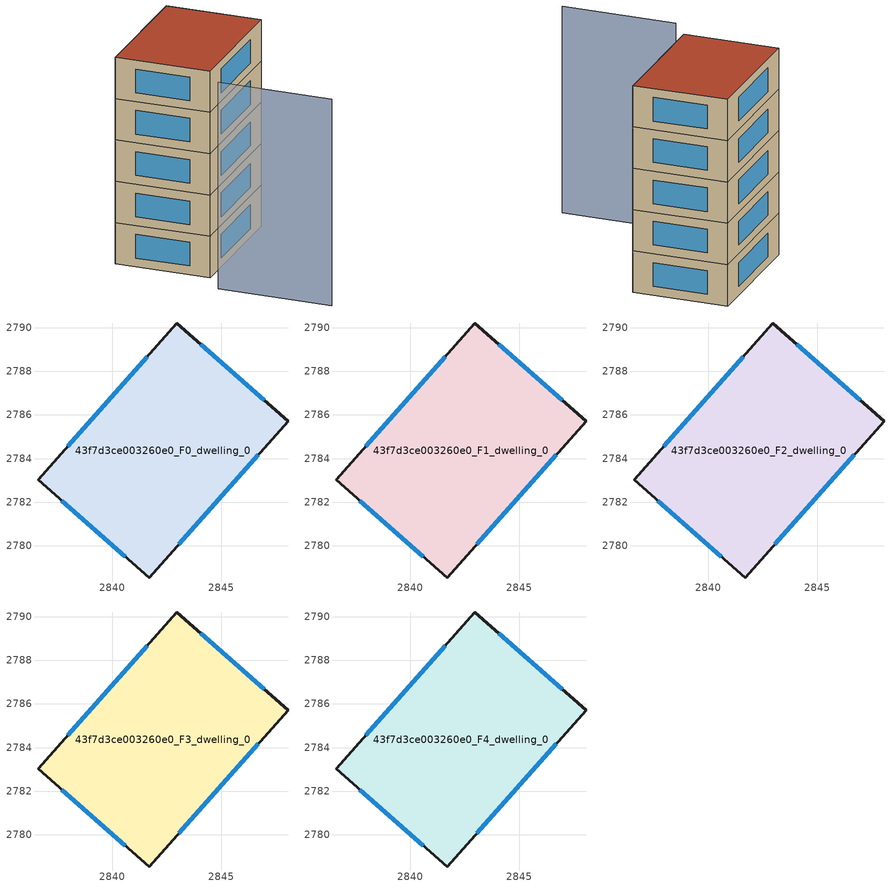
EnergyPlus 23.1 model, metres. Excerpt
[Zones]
43f7d3ce003260e0_F0_dwelling_0
 floor ground (EU_floor_Construction): 2848.06,2785.7 2841.69,2778.54 2836.59,2783.04 2842.96,2790.2 z0
 wall outside (EU_wall_Construction): 2842.96,2790.2 2836.59,2783.04 2841.69,2778.54 2848.06,2785.7 2842.96,2790.2 z0:3
 window (EU_Window_Construction): 2841.6,2788.67 2837.96,2784.57 / 2846.97,2786.66 2844.05,2789.24 / 2843.05,2780.07 2846.7,2784.17 / 2837.68,2782.07 2840.6,2779.5 z0.64:2.36
43f7d3ce003260e0_F1_dwelling_0
 floor to 43f7d3ce003260e0_F0_dwelling_0 (EU_floor_Construction): 2848.06,2785.7 2841.69,2778.54 2836.59,2783.04 2842.96,2790.2 z3
 wall outside (EU_wall_Construction): 2842.96,2790.2 2836.59,2783.04 2841.69,2778.54 2848.06,2785.7 2842.96,2790.2 z3:6
 window (EU_Window_Construction): 2841.6,2788.67 2837.96,2784.57 / 2846.97,2786.66 2844.05,2789.24 / 2843.05,2780.07 2846.7,2784.17 / 2837.68,2782.07 2840.6,2779.5 z3.64:5.36
43f7d3ce003260e0_F2_dwelling_0
 floor to 43f7d3ce003260e0_F1_dwelling_0 (EU_floor_Construction): 2848.06,2785.7 2841.69,2778.54 2836.59,2783.04 2842.96,2790.2 z6
 wall outside (EU_wall_Construction): 2842.96,2790.2 2836.59,2783.04 2841.69,2778.54 2848.06,2785.7 2842.96,2790.2 z6:9
 window (EU_Window_Construction): 2841.6,2788.67 2837.96,2784.57 / 2846.97,2786.66 2844.05,2789.24 / 2843.05,2780.07 2846.7,2784.17 / 2837.68,2782.07 2840.6,2779.5 z6.64:8.36
43f7d3ce003260e0_F3_dwelling_0
 floor to 43f7d3ce003260e0_F2_dwelling_0 (EU_floor_Construction): 2848.06,2785.7 2841.69,2778.54 2836.59,2783.04 2842.96,2790.2 z9
 wall outside (EU_wall_Construction): 2842.96,2790.2 2836.59,2783.04 2841.69,2778.54 2848.06,2785.7 2842.96,2790.2 z9:12
 window (EU_Window_Construction): 2841.6,2788.67 2837.96,2784.57 / 2846.97,2786.66 2844.05,2789.24 / 2843.05,2780.07 2846.7,2784.17 / 2837.68,2782.07 2840.6,2779.5 z9.64:11.36
43f7d3ce003260e0_F4_dwelling_0
 floor to 43f7d3ce003260e0_F3_dwelling_0 (EU_floor_Construction): 2848.06,2785.7 2841.69,2778.54 2836.59,2783.04 2842.96,2790.2 z12
 wall outside (EU_wall_Construction): 2842.96,2790.2 2836.59,2783.04 2841.69,2778.54 2848.06,2785.7 2842.96,2790.2 z12:15
 window (EU_Window_Construction): 2841.6,2788.67 2837.96,2784.57 / 2846.97,2786.66 2844.05,2789.24 / 2843.05,2780.07 2846.7,2784.17 / 2837.68,2782.07 2840.6,2779.5 z12.64:14.36
 roof outside (EU_roof_Construction): 2841.69,2778.54 2848.06,2785.7 2842.96,2790.2 2836.59,2783.04 z15
shading: 2841.52,2776.56 2847.57,2771.05 z0:15
[Building]
EU S2 Campaign: North Axis=0; Terrain=City; Solar Distribution=FullExterior
[Site:Location]
Yerevan-Zvartnots.Intl.AP: Latitude=40.15; Longitude=44.383; Time Zone=4; Elevation=854
[SizingPeriod:WeatherFileDays]
AnnualSizingPeriod: Begin Month=1; Begin Day of Month=1; End Month=12; End Day of Month=31; Day of Week for Start Day=Monday; Use Weather File Daylight Saving Period=No; Use Weather File Rain and Snow Indicators=No
[MATERIAL]
EU_InternalMass_Material: Roughness=MediumRough; Thickness=0.1; Conductivity=1; Density=1800; Specific Heat=900; Thermal Absorptance=0.9; Solar Absorptance=0.7; Visible Absorptance=0.7
[MATERIAL:NOMASS] Roughness=MediumRough; Thermal Absorptance=0.9; Solar Absorptance=0.7; Visible Absorptance=0.7
Name | Thermal Resistance
EU_wall_NoMass | 1.05043
EU_roof_NoMass | 1.45357
EU_floor_NoMass | 0.478065
[WINDOWMATERIAL:SIMPLEGLAZINGSYSTEM]
EU_Window_SimpleGlazing: UFactor=2.5566; Solar Heat Gain Coefficient=0.75; Visible Transmittance=0.75
[CONSTRUCTION]
EU_wall_Construction: EU_wall_NoMass
EU_roof_Construction: EU_roof_NoMass
EU_floor_Construction: EU_floor_NoMass
EU_Window_Construction: EU_Window_SimpleGlazing
EU_InternalMass_Construction: EU_InternalMass_Material
[ZONE] Type=1; Multiplier=1; Ceiling Height=autocalculate; Volume=195.522; Floor Area=autocalculate; Part of Total Floor Area=Yes
43f7d3ce003260e0_F0_dwelling_0; 43f7d3ce003260e0_F1_dwelling_0; 43f7d3ce003260e0_F2_dwelling_0; 43f7d3ce003260e0_F3_dwelling_0; 43f7d3ce003260e0_F4_dwelling_0
[INTERNALMASS] Construction=EU_InternalMass_Construction; Surface Area=65.1739
Name | Zone or ZoneList
43f7d3ce003260e0_F0_dwelling_0_EU_InternalMass | 43f7d3ce003260e0_F0_dwelling_0
43f7d3ce003260e0_F1_dwelling_0_EU_InternalMass | 43f7d3ce003260e0_F1_dwelling_0
43f7d3ce003260e0_F2_dwelling_0_EU_InternalMass | 43f7d3ce003260e0_F2_dwelling_0
43f7d3ce003260e0_F3_dwelling_0_EU_InternalMass | 43f7d3ce003260e0_F3_dwelling_0
43f7d3ce003260e0_F4_dwelling_0_EU_InternalMass | 43f7d3ce003260e0_F4_dwelling_0
[OTHEREQUIPMENT] Fuel Type=Electricity; Design Level Calculation Method=Watts/Area; Power per Zone Floor Area=1; Fraction Latent=0; Fraction Radiant=0; Fraction Lost=0; Carbon Dioxide Generation Rate=0; EndUse Subcategory=EU_Step8_InternalGains
Name | Zone or ZoneList or Space or SpaceList | Schedule
EU_Step8_InternalGain_43f7d3ce003260e0_F0_dwelling_0_f000 | 43f7d3ce003260e0_F0_dwelling_0 | EU_Step8_GainSchedule_43f7d3ce003260e0_F0_dwelling_0_f000
EU_Step8_InternalGain_43f7d3ce003260e0_F1_dwelling_0_f000 | 43f7d3ce003260e0_F1_dwelling_0 | EU_Step8_GainSchedule_43f7d3ce003260e0_F1_dwelling_0_f000
EU_Step8_InternalGain_43f7d3ce003260e0_F2_dwelling_0_f000 | 43f7d3ce003260e0_F2_dwelling_0 | EU_Step8_GainSchedule_43f7d3ce003260e0_F2_dwelling_0_f000
EU_Step8_InternalGain_43f7d3ce003260e0_F3_dwelling_0_f000 | 43f7d3ce003260e0_F3_dwelling_0 | EU_Step8_GainSchedule_43f7d3ce003260e0_F3_dwelling_0_f000
EU_Step8_InternalGain_43f7d3ce003260e0_F4_dwelling_0_f000 | 43f7d3ce003260e0_F4_dwelling_0 | EU_Step8_GainSchedule_43f7d3ce003260e0_F4_dwelling_0_f000
[ZONEVENTILATION:DESIGNFLOWRATE] Schedule=EU_AlwaysOn; Design Flow Rate Calculation Method=AirChanges/Hour; Air Changes per Hour=0.557805; Ventilation Type=Natural; Fan Pressure Rise=0; Fan Total Efficiency=1; Constant Term Coefficient=1; Temperature Term Coefficient=0; Velocity Term Coefficient=0; Velocity Squared Term Coefficient=0; Minimum Indoor Temperature=-100; Maximum Indoor Temperature=100; Delta Temperature=-100; Minimum Outdoor Temperature=-100; Maximum Outdoor Temperature=100; Maximum Wind Speed=40
Name | Zone or ZoneList or Space or SpaceList
EU_ConstantAir_43f7d3ce003260e0_F0_dwelling_0 | 43f7d3ce003260e0_F0_dwelling_0
EU_ConstantAir_43f7d3ce003260e0_F1_dwelling_0 | 43f7d3ce003260e0_F1_dwelling_0
EU_ConstantAir_43f7d3ce003260e0_F2_dwelling_0 | 43f7d3ce003260e0_F2_dwelling_0
EU_ConstantAir_43f7d3ce003260e0_F3_dwelling_0 | 43f7d3ce003260e0_F3_dwelling_0
EU_ConstantAir_43f7d3ce003260e0_F4_dwelling_0 | 43f7d3ce003260e0_F4_dwelling_0
[HVACTEMPLATE:THERMOSTAT] Constant Heating Setpoint=20; Constant Cooling Setpoint=50
EU_HeatOnly_43f7d3ce003260e0_F0_dwelling_0; EU_HeatOnly_43f7d3ce003260e0_F1_dwelling_0; EU_HeatOnly_43f7d3ce003260e0_F2_dwelling_0; EU_HeatOnly_43f7d3ce003260e0_F3_dwelling_0; EU_HeatOnly_43f7d3ce003260e0_F4_dwelling_0
[HVACTEMPLATE:ZONE:IDEALLOADSAIRSYSTEM] System Availability Schedule=EU_AlwaysOn; Maximum Heating Supply Air Temperature=50; Minimum Cooling Supply Air Temperature=13; Maximum Heating Supply Air Humidity Ratio=0.0156; Minimum Cooling Supply Air Humidity Ratio=0.0077; Heating Limit=NoLimit; Cooling Limit=NoLimit; Heating Availability Schedule=EU_AlwaysOn; Cooling Availability Schedule=EU_CoolingOff; Dehumidification Control Type=ConstantSensibleHeatRatio; Cooling Sensible Heat Ratio=0.7; Dehumidification Setpoint=60; Humidification Control Type=None; Humidification Setpoint=30; Outdoor Air Method=None; Outdoor Air Flow Rate per Person=0.00944; Outdoor Air Flow Rate per Zone Floor Area=0; Outdoor Air Flow Rate per Zone=0; Demand Controlled Ventilation Type=None; Outdoor Air Economizer Type=NoEconomizer; Heat Recovery Type=None; Sensible Heat Recovery Effectiveness=0.7; Latent Heat Recovery Effectiveness=0.65
Name | Template Thermostat
43f7d3ce003260e0_F0_dwelling_0 | EU_HeatOnly_43f7d3ce003260e0_F0_dwelling_0
43f7d3ce003260e0_F1_dwelling_0 | EU_HeatOnly_43f7d3ce003260e0_F1_dwelling_0
43f7d3ce003260e0_F2_dwelling_0 | EU_HeatOnly_43f7d3ce003260e0_F2_dwelling_0
43f7d3ce003260e0_F3_dwelling_0 | EU_HeatOnly_43f7d3ce003260e0_F3_dwelling_0
43f7d3ce003260e0_F4_dwelling_0 | EU_HeatOnly_43f7d3ce003260e0_F4_dwelling_0
[SIZING:ZONE] Zone Cooling Design Supply Air Temperature Input Method=SupplyAirTemperature; Zone Cooling Design Supply Air Temperature=13; Zone Heating Design Supply Air Temperature Input Method=SupplyAirTemperature; Zone Heating Design Supply Air Temperature=50; Zone Cooling Design Supply Air Humidity Ratio=0.008; Zone Heating Design Supply Air Humidity Ratio=0.008; Cooling Design Air Flow Method=DesignDay; Cooling Design Air Flow Rate=0; Cooling Minimum Air Flow per Zone Floor Area=0.000762; Cooling Minimum Air Flow=0; Cooling Minimum Air Flow Fraction=0.2; Heating Design Air Flow Method=DesignDay; Heating Design Air Flow Rate=0; Heating Maximum Air Flow per Zone Floor Area=0.002032; Heating Maximum Air Flow=0.141576; Heating Maximum Air Flow Fraction=0.3; Account for Dedicated Outdoor Air System=No; Dedicated Outdoor Air System Control Strategy=NeutralSupplyAir; Dedicated Outdoor Air Low Setpoint Temperature for Design=autosize; Dedicated Outdoor Air High Setpoint Temperature for Design=autosize; Zone Load Sizing Method=Sensible Load Only No Latent Load; Zone Latent Cooling Design Supply Air Humidity Ratio Input Method=HumidityRatioDifference; Zone Cooling Design Supply Air Humidity Ratio Difference=0.005; Zone Latent Heating Design Supply Air Humidity Ratio Input Method=HumidityRatioDifference; Zone Humidification Design Supply Air Humidity Ratio Difference=0.005
43f7d3ce003260e0_F0_dwelling_0; 43f7d3ce003260e0_F1_dwelling_0; 43f7d3ce003260e0_F2_dwelling_0; 43f7d3ce003260e0_F3_dwelling_0; 43f7d3ce003260e0_F4_dwelling_0
[SCHEDULE:CONSTANT]
Name | Hourly Value
EU_AlwaysOn | 1
EU_CoolingOff | 0
[SCHEDULE:FILE] Column Number=1; Rows to Skip at Top=0; Number of Hours of Data=8760; Column Separator=Comma; Interpolate to Timestep=No; Minutes per Item=60; Adjust Schedule for Daylight Savings=Yes
Name | File
EU_Step8_GainSchedule_43f7d3ce003260e0_F0_dwelling_0_f000 | ../../schedules/43f7d3ce003260e0/43f7d3ce003260e0_F0_dwelling_0_f000_gain.csv
EU_Step8_GainSchedule_43f7d3ce003260e0_F1_dwelling_0_f000 | ../../schedules/43f7d3ce003260e0/43f7d3ce003260e0_F1_dwelling_0_f000_gain.csv
EU_Step8_GainSchedule_43f7d3ce003260e0_F2_dwelling_0_f000 | ../../schedules/43f7d3ce003260e0/43f7d3ce003260e0_F2_dwelling_0_f000_gain.csv
EU_Step8_GainSchedule_43f7d3ce003260e0_F3_dwelling_0_f000 | ../../schedules/43f7d3ce003260e0/43f7d3ce003260e0_F3_dwelling_0_f000_gain.csv
EU_Step8_GainSchedule_43f7d3ce003260e0_F4_dwelling_0_f000 | ../../schedules/43f7d3ce003260e0/43f7d3ce003260e0_F4_dwelling_0_f000_gain.csv
